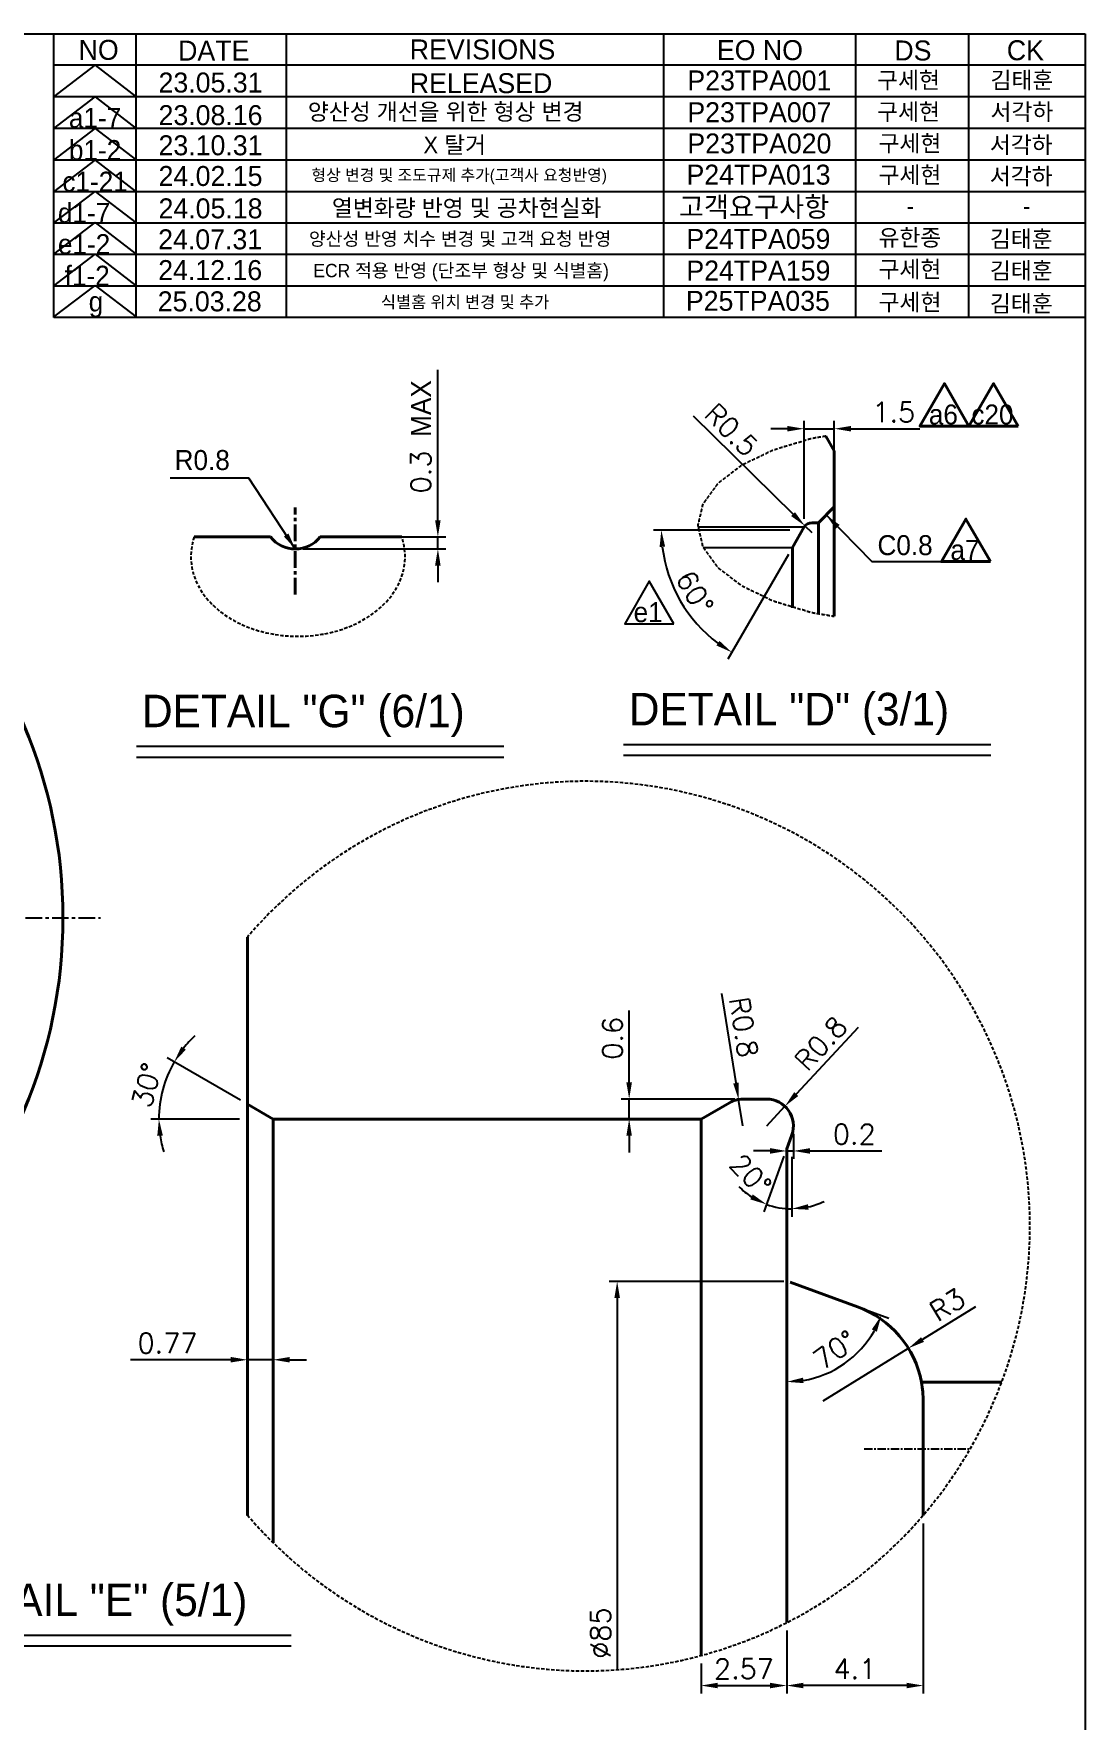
# Model space of a CAD drawing. Extents: x 3807 to 5911, y -3458 to 20.
# Drawn here: x 5470 to 5627.9, y -3309.4 to -3056.2 of the extents above; entities that cross this region are included whole.
import ezdxf

# ---------------------------------------------------------------- set-up
doc = ezdxf.new("R2010")
doc.units = 0
doc.header["$MEASUREMENT"] = 0
doc.header["$PDSIZE"] = 0.01
for name, pattern in [('CENTER', [2, 1.25, -0.25, 0.25, -0.25]), ('CENTERX2', [4, 2.5, -0.5, 0.5, -0.5]), ('HIDDENX2', [0.75, 0.5, -0.25])]:
    doc.linetypes.add(name, pattern=pattern)
doc.layers.get('0').update_dxf_attribs({"linetype": 'CONTINUOUS'})
doc.layers.get('DEFPOINTS').update_dxf_attribs({"linetype": 'CONTINUOUS'})
for name, color, linetype in [('06_AXES', 7, 'CONTINUOUS'), ('5', 5, 'CONTINUOUS'), ('DT', 7, 'CONTINUOUS'), ('치수', 4, 'CONTINUOUS')]:
    doc.layers.add(name, color=color, linetype=linetype)
doc.layers.add('외형선', color=3, linetype='CONTINUOUS', lineweight=40)
doc.styles.get("Standard").update_dxf_attribs({"font": 'Dotum.ttf', "height": 5})
doc.styles.add('글씨', font='Dotum.ttf', dxfattribs={"height": 3})
doc.styles.add('치수', font='romans.shx', dxfattribs={"height": 3})
doc.dimstyles.get("Standard").update_dxf_attribs({"dimtxt": 0.18, "dimasz": 0.18, "dimexe": 0.18, "dimexo": 0.0625, "dimgap": 0.09, "dimtad": 0, "dimtih": 1, "dimtoh": 1, "dimdec": 4, "dimzin": 0, "dimdsep": 46, "dimtxsty": 'STANDARD', "dimcen": 0.09, "dimadec": 0, "dimazin": 0, "dimtfac": 1, "dimtdec": 4, "dimtofl": 0, "dimtmove": 0, "dimatfit": 3, "dimfxl": 1, "dimtolj": 1, "dimtzin": 0, "dimarcsym": 0})

# ---------------------------------------------------------------- blocks, each defined once
blk = doc.blocks.new('*D436')
at = {"layer": 'DEFPOINTS', "color": 0, "transparency": 16777216}
for p in [(5590.25, -3115.53), (5590.25, -3127.25), (5585.7, -3130.25)]:
    blk.add_point(p, dxfattribs=at)
at = {"layer": '치수', "color": 4, "lineweight": -2, "transparency": 16777216}
for p, q in [((5583.2, -3115.53), (5580.7, -3115.53)), ((5585.7, -3129.05), (5585.7, -3114.33)), ((5585.7, -3115.53), (5590.25, -3115.53)), ((5590.25, -3126.05), (5590.25, -3114.33)), ((5592.75, -3115.53), (5603.11, -3115.53))]:
    blk.add_line(p, q, dxfattribs=at)
at = {"layer": '치수', "color": 4, "transparency": 16777216}
for points in [[(5583.2, -3115.11), (5583.2, -3115.94), (5585.7, -3115.53)], [(5592.75, -3115.11), (5592.75, -3115.94), (5590.25, -3115.53)]]:
    blk.add_solid(points, dxfattribs=at)
at = {"layer": '치수', "color": 4, "transparency": 16777216, "insert": (5599.18, -3113.03), "char_height": 3, "attachment_point": 5, "style": '치수'}
blk.add_mtext('\\A1;1.5', dxfattribs=at)
blk = doc.blocks.new('*D437')
at = {"layer": 'DEFPOINTS', "color": 0, "transparency": 16777216}
for p in [(5584.75, -3130.76), (5585.45, -3130.76), (5583.95, -3133.37), (5565.55, -3138)]:
    blk.add_point(p, dxfattribs=at)
at = {"layer": '치수', "color": 4, "lineweight": -2, "transparency": 16777216}
for p, q in [((5583.55, -3130.76), (5563.07, -3130.76)), ((5583.35, -3134.41), (5574.26, -3150.14))]:
    blk.add_line(p, q, dxfattribs=at)
blk.add_arc((5585.45, -3130.76), 21.18, 186.7673, 233.2327, dxfattribs=at)
at = {"layer": '치수', "color": 4, "transparency": 16777216}
for points in [[(5564.01, -3133.28), (5564.84, -3133.23), (5564.27, -3130.76)], [(5573, -3147.38), (5572.55, -3148.07), (5574.86, -3149.1)]]:
    blk.add_solid(points, dxfattribs=at)
at = {"layer": '치수', "color": 4, "transparency": 16777216, "insert": (5569.28, -3140.1), "char_height": 3, "attachment_point": 5, "rotation": 300, "style": '치수'}
blk.add_mtext('\\A1;60°', dxfattribs=at)
blk = doc.blocks.new('*D438')
at = {"layer": 'DEFPOINTS', "color": 0, "transparency": 16777216}
for p in [(5505.97, -3255.3), (5502.1, -3257.8), (5505.97, -3257.8)]:
    blk.add_point(p, dxfattribs=at)
at = {"layer": '치수', "color": 4, "lineweight": -2, "transparency": 16777216}
for p, q in [((5499.6, -3255.3), (5484.53, -3255.3)), ((5502.1, -3256.6), (5502.1, -3254.1)), ((5505.97, -3255.3), (5502.1, -3255.3)), ((5505.97, -3256.6), (5505.97, -3254.1)), ((5508.47, -3255.3), (5510.97, -3255.3))]:
    blk.add_line(p, q, dxfattribs=at)
at = {"layer": '치수', "color": 4, "transparency": 16777216}
for points in [[(5499.6, -3254.88), (5499.6, -3255.71), (5502.1, -3255.3)], [(5508.47, -3254.88), (5508.47, -3255.71), (5505.97, -3255.3)]]:
    blk.add_solid(points, dxfattribs=at)
at = {"layer": '치수', "color": 4, "transparency": 16777216, "insert": (5490.1, -3252.8), "char_height": 3, "attachment_point": 5, "style": '치수'}
blk.add_mtext('\\A1;0.77', dxfattribs=at)
blk = doc.blocks.new('*D439')
at = {"layer": 'DEFPOINTS', "color": 0, "transparency": 16777216}
for p in [(5489.84, -3213.3), (5502.1, -3216.94), (5502.1, -3219.17), (5505.97, -3219.17)]:
    blk.add_point(p, dxfattribs=at)
at = {"layer": '치수', "color": 4, "lineweight": -2, "transparency": 16777216}
for p, q in [((5501.06, -3216.34), (5490.07, -3209.99)), ((5500.9, -3219.17), (5487.61, -3219.17))]:
    blk.add_line(p, q, dxfattribs=at)
for start, end in [(133.2946, 141.6473), (150, 180), (188.3527, 196.7054)]:
    blk.add_arc((5505.97, -3219.17), 17.16, start, end, dxfattribs=at)
at = {"layer": '치수', "color": 4, "transparency": 16777216}
for points in [[(5492.85, -3208.75), (5492.17, -3208.29), (5491.11, -3210.59)], [(5488.57, -3221.69), (5489.4, -3221.63), (5488.81, -3219.17)]]:
    blk.add_solid(points, dxfattribs=at)
at = {"layer": '치수', "color": 4, "transparency": 16777216, "insert": (5486.98, -3214.08), "char_height": 3, "attachment_point": 5, "rotation": 75, "style": '치수'}
blk.add_mtext('\\A1;30°', dxfattribs=at)
blk = doc.blocks.new('*D440')
at = {"layer": 'DEFPOINTS', "color": 0, "transparency": 16777216}
for p in [(5576.51, -3216.17), (5559.44, -3219.17), (5570.24, -3219.17)]:
    blk.add_point(p, dxfattribs=at)
at = {"layer": '치수', "color": 4, "lineweight": -2, "transparency": 16777216}
for p, q in [((5559.44, -3213.67), (5559.44, -3202.88)), ((5575.31, -3216.17), (5558.24, -3216.17)), ((5559.44, -3219.17), (5559.44, -3216.17)), ((5569.04, -3219.17), (5558.24, -3219.17)), ((5559.44, -3221.67), (5559.44, -3224.17))]:
    blk.add_line(p, q, dxfattribs=at)
at = {"layer": '치수', "color": 4, "transparency": 16777216}
for points in [[(5559.02, -3213.67), (5559.85, -3213.67), (5559.44, -3216.17)], [(5559.02, -3221.67), (5559.85, -3221.67), (5559.44, -3219.17)]]:
    blk.add_solid(points, dxfattribs=at)
at = {"layer": '치수', "color": 4, "transparency": 16777216, "insert": (5556.94, -3207.03), "char_height": 3, "attachment_point": 5, "rotation": 90, "style": '치수'}
blk.add_mtext('\\A1;0.6', dxfattribs=at)
blk = doc.blocks.new('*D441')
at = {"layer": 'DEFPOINTS', "color": 0, "transparency": 16777216}
for p in [(5575.87, -3216.22), (5576.51, -3220.17)]:
    blk.add_point(p, dxfattribs=at)
at = {"layer": '치수', "color": 4, "lineweight": -2, "transparency": 16777216}
for p, q in [((5573.29, -3200.29), (5575.47, -3213.75)), ((5576.51, -3220.17), (5575.87, -3216.22))]:
    blk.add_line(p, q, dxfattribs=at)
at = {"layer": '치수', "color": 4, "transparency": 16777216}
blk.add_solid([(5575.88, -3213.69), (5575.06, -3213.82), (5575.87, -3216.22)], dxfattribs=at)
at = {"layer": '치수', "color": 4, "transparency": 16777216, "insert": (5576.65, -3205.39), "char_height": 3, "attachment_point": 5, "rotation": 279.1903, "style": '치수'}
blk.add_mtext('\\A1;R0.8', dxfattribs=at)
blk = doc.blocks.new('*D442')
at = {"layer": 'DEFPOINTS', "color": 0, "transparency": 16777216}
for p in [(5583.1, -3294.76), (5570.24, -3299.7), (5583.1, -3304.21)]:
    blk.add_point(p, dxfattribs=at)
at = {"layer": '치수', "color": 4, "lineweight": -2, "transparency": 16777216}
for p, q in [((5583.1, -3295.96), (5583.1, -3305.41)), ((5570.24, -3300.9), (5570.24, -3305.41)), ((5572.74, -3304.21), (5580.6, -3304.21))]:
    blk.add_line(p, q, dxfattribs=at)
at = {"layer": '치수', "color": 4, "transparency": 16777216}
for points in [[(5572.74, -3303.79), (5572.74, -3304.62), (5570.24, -3304.21)], [(5580.6, -3303.79), (5580.6, -3304.62), (5583.1, -3304.21)]]:
    blk.add_solid(points, dxfattribs=at)
at = {"layer": '치수', "color": 4, "transparency": 16777216, "insert": (5576.67, -3301.71), "char_height": 3, "attachment_point": 5, "style": '치수'}
blk.add_mtext('\\A1;2.57', dxfattribs=at)
blk = doc.blocks.new('*D443')
at = {"layer": 'DEFPOINTS', "color": 0, "transparency": 16777216}
for p in [(5603.6, -3278.67), (5583.1, -3294.76), (5583.1, -3304.21)]:
    blk.add_point(p, dxfattribs=at)
at = {"layer": '치수', "color": 4, "lineweight": -2, "transparency": 16777216}
for p, q in [((5603.6, -3279.87), (5603.6, -3305.41)), ((5583.1, -3295.96), (5583.1, -3305.41)), ((5601.1, -3304.21), (5585.6, -3304.21))]:
    blk.add_line(p, q, dxfattribs=at)
at = {"layer": '치수', "color": 4, "transparency": 16777216}
for points in [[(5585.6, -3303.79), (5585.6, -3304.62), (5583.1, -3304.21)], [(5601.1, -3303.79), (5601.1, -3304.62), (5603.6, -3304.21)]]:
    blk.add_solid(points, dxfattribs=at)
at = {"layer": '치수', "color": 4, "transparency": 16777216, "insert": (5593.35, -3301.71), "char_height": 3, "attachment_point": 5, "style": '치수'}
blk.add_mtext('\\A1;4.1', dxfattribs=at)
blk = doc.blocks.new('*D444')
at = {"layer": 'DEFPOINTS', "color": 0, "transparency": 16777216}
for p in [(5601.37, -3253.58), (5588.6, -3261.45)]:
    blk.add_point(p, dxfattribs=at)
at = {"layer": '치수', "color": 4, "lineweight": -2, "transparency": 16777216}
for p, q in [((5611.46, -3247.36), (5603.5, -3252.27)), ((5588.6, -3261.45), (5601.37, -3253.58))]:
    blk.add_line(p, q, dxfattribs=at)
at = {"layer": '치수', "color": 4, "transparency": 16777216}
blk.add_solid([(5603.28, -3251.91), (5603.72, -3252.62), (5601.37, -3253.58)], dxfattribs=at)
at = {"layer": '치수', "color": 4, "transparency": 16777216, "insert": (5607.23, -3247.03), "char_height": 3, "attachment_point": 5, "rotation": 31.66, "style": '치수'}
blk.add_mtext('\\A1;R3', dxfattribs=at)
blk = doc.blocks.new('*D445')
at = {"layer": 'DEFPOINTS', "color": 0, "transparency": 16777216}
for p in [(5583.1, -3223.62), (5583.6, -3243.67), (5593.73, -3247.36), (5589.09, -3257.37), (5583.1, -3294.76)]:
    blk.add_point(p, dxfattribs=at)
at = {"layer": '치수', "color": 4, "lineweight": -2, "transparency": 16777216}
blk.add_line((5594.86, -3247.77), (5598.44, -3249.07), dxfattribs=at)
blk.add_arc((5583.1, -3243.49), 15.12, 279.4864, 330.5136, dxfattribs=at)
at = {"layer": '치수', "color": 4, "transparency": 16777216}
for points in [[(5595.88, -3250.75), (5596.64, -3251.1), (5597.31, -3248.66)], [(5585.63, -3258.81), (5585.56, -3257.98), (5583.1, -3258.61)]]:
    blk.add_solid(points, dxfattribs=at)
at = {"layer": '치수', "color": 4, "transparency": 16777216, "insert": (5590.34, -3253.82), "char_height": 3, "attachment_point": 5, "rotation": 35, "style": '치수'}
blk.add_mtext('\\A1;70°', dxfattribs=at)
blk = doc.blocks.new('*D446')
at = {"layer": 'DEFPOINTS', "color": 0, "transparency": 16777216}
for p in [(5583.86, -3221.54), (5583.1, -3223.62), (5583.86, -3223.62), (5582.57, -3232.56)]:
    blk.add_point(p, dxfattribs=at)
at = {"layer": '치수', "color": 4, "lineweight": -2, "transparency": 16777216}
for p, q in [((5582.69, -3224.75), (5579.66, -3233.09)), ((5583.86, -3224.82), (5583.86, -3233.84))]:
    blk.add_line(p, q, dxfattribs=at)
for start, end in [(224.1304, 237.0652), (250, 270), (282.9348, 295.8696)]:
    blk.add_arc((5583.86, -3221.54), 11.1, start, end, dxfattribs=at)
at = {"layer": '치수', "color": 4, "transparency": 16777216}
for points in [[(5578.01, -3230.48), (5577.64, -3231.23), (5580.07, -3231.97)], [(5586.39, -3232.77), (5586.3, -3231.94), (5583.86, -3232.64)]]:
    blk.add_solid(points, dxfattribs=at)
at = {"layer": '치수', "color": 4, "transparency": 16777216, "insert": (5577.67, -3227.51), "char_height": 3, "attachment_point": 5, "rotation": 313.9618, "style": '치수'}
blk.add_mtext('\\A1;20°', dxfattribs=at)
blk = doc.blocks.new('*D447')
at = {"layer": 'DEFPOINTS', "color": 0, "transparency": 16777216}
for p in [(5584.1, -3220.17), (5583.1, -3223.62), (5583.1, -3223.95)]:
    blk.add_point(p, dxfattribs=at)
at = {"layer": '치수', "color": 4, "lineweight": -2, "transparency": 16777216}
for p, q in [((5584.1, -3221.37), (5584.1, -3225.15)), ((5580.6, -3223.95), (5578.1, -3223.95)), ((5583.1, -3223.95), (5584.1, -3223.95)), ((5583.1, -3224.82), (5583.1, -3225.15)), ((5586.6, -3223.95), (5597.39, -3223.95))]:
    blk.add_line(p, q, dxfattribs=at)
at = {"layer": '치수', "color": 4, "transparency": 16777216}
for points in [[(5580.6, -3223.53), (5580.6, -3224.37), (5583.1, -3223.95)], [(5586.6, -3223.53), (5586.6, -3224.37), (5584.1, -3223.95)]]:
    blk.add_solid(points, dxfattribs=at)
at = {"layer": '치수', "color": 4, "transparency": 16777216, "insert": (5593.25, -3221.45), "char_height": 3, "attachment_point": 5, "style": '치수'}
blk.add_mtext('\\A1;0.2', dxfattribs=at)
blk = doc.blocks.new('*D448')
at = {"layer": 'DEFPOINTS', "color": 0, "transparency": 16777216}
for p in [(5582.83, -3217.24), (5580.1, -3220.17)]:
    blk.add_point(p, dxfattribs=at)
at = {"layer": '치수', "color": 4, "lineweight": -2, "transparency": 16777216}
for p, q in [((5593.84, -3205.43), (5584.54, -3215.42)), ((5580.1, -3220.17), (5582.83, -3217.24))]:
    blk.add_line(p, q, dxfattribs=at)
at = {"layer": '치수', "color": 4, "transparency": 16777216}
blk.add_solid([(5584.23, -3215.13), (5584.84, -3215.7), (5582.83, -3217.24)], dxfattribs=at)
at = {"layer": '치수', "color": 4, "transparency": 16777216, "insert": (5588.21, -3207.81), "char_height": 3, "attachment_point": 5, "rotation": 47.0218, "style": '치수'}
blk.add_mtext('\\A1;R0.8', dxfattribs=at)
blk = doc.blocks.new('*D449')
at = {"layer": 'DEFPOINTS', "color": 0, "transparency": 16777216}
for p in [(5585.83, -3130.1), (5586.9, -3131.15)]:
    blk.add_point(p, dxfattribs=at)
at = {"layer": '치수', "color": 4, "lineweight": -2, "transparency": 16777216}
for p, q in [((5569.07, -3113.59), (5584.05, -3128.34)), ((5586.9, -3131.15), (5585.83, -3130.1))]:
    blk.add_line(p, q, dxfattribs=at)
at = {"layer": '치수', "color": 4, "transparency": 16777216}
blk.add_solid([(5584.34, -3128.05), (5583.76, -3128.64), (5585.83, -3130.1)], dxfattribs=at)
at = {"layer": '치수', "color": 4, "transparency": 16777216, "insert": (5574.79, -3115.71), "char_height": 3, "attachment_point": 5, "rotation": 315.433, "style": '치수'}
blk.add_mtext('\\A1;R0.5', dxfattribs=at)
blk = doc.blocks.new('*D453')
at = {"layer": 'DEFPOINTS', "color": 0, "transparency": 16777216}
for p in [(5513.04, -3131.77), (5530.71, -3131.77), (5509.3, -3133.57)]:
    blk.add_point(p, dxfattribs=at)
at = {"layer": '치수', "color": 4, "lineweight": -2, "transparency": 16777216}
for p, q in [((5530.71, -3129.27), (5530.71, -3106.71)), ((5514.24, -3131.77), (5531.91, -3131.77)), ((5530.71, -3133.57), (5530.71, -3131.77)), ((5510.5, -3133.57), (5531.91, -3133.57)), ((5530.71, -3136.07), (5530.71, -3138.57))]:
    blk.add_line(p, q, dxfattribs=at)
at = {"layer": '치수', "color": 4, "transparency": 16777216}
for points in [[(5530.29, -3129.27), (5531.12, -3129.27), (5530.71, -3131.77)], [(5530.29, -3136.07), (5531.12, -3136.07), (5530.71, -3133.57)]]:
    blk.add_solid(points, dxfattribs=at)
at = {"layer": '치수', "color": 4, "transparency": 16777216, "insert": (5528.16, -3116.74), "char_height": 3, "attachment_point": 5, "rotation": 90, "style": '치수'}
blk.add_mtext('\\A1;0.3 {\\fGulim|b0|i0|c129|p50;MAX}', dxfattribs=at)

msp = doc.modelspace()

# ---------------------------------------------------------------- linework, layer by layer
at = {"color": 0}
for p, q in [((5060.2768, -3056.2294), (5627.9421, -3056.2294)), ((5627.9421, -3056.2294), (5627.9421, -3457.6498))]:
    msp.add_line(p, q, dxfattribs=at)
at = {"color": 4}
for p, q in [((5473.0386, -3098.8073), (5473.0386, -3056.2294)), ((5485.4117, -3098.8073), (5485.4117, -3056.2294)), ((5485.4117, -3070.4593), (5485.4117, -3056.2294)), ((5507.9988, -3098.8073), (5507.9988, -3056.2294)), ((5564.6585, -3098.8073), (5564.6585, -3056.2294)), ((5593.4955, -3098.8073), (5593.4955, -3056.2294)), ((5610.4358, -3098.8073), (5610.4358, -3056.2294)), ((5473.0386, -3065.716), (5479.2251, -3060.9727)), ((5627.9421, -3060.9727), (5473.0386, -3060.9727)), ((5473.0386, -3065.716), (5473.0386, -3060.9727)), ((5479.2251, -3060.9727), (5485.4117, -3065.716)), ((5507.9988, -3065.716), (5507.9988, -3060.9727)), ((5564.6585, -3065.716), (5564.6585, -3060.9727)), ((5593.4955, -3065.716), (5593.4955, -3060.9727)), ((5610.4358, -3065.716), (5610.4358, -3060.9727)), ((5627.9421, -3065.716), (5473.0386, -3065.716)), ((5473.0386, -3070.4593), (5479.2251, -3065.716)), ((5479.2251, -3065.716), (5485.4117, -3070.4593)), ((5473.0385, -3075.2023), (5479.2251, -3070.459)), ((5627.9421, -3070.4593), (5473.0386, -3070.4593)), ((5479.2251, -3070.459), (5485.4364, -3075.2212)), ((5473.0385, -3079.9453), (5479.2251, -3075.202)), ((5627.9421, -3075.2023), (5473.0386, -3075.2023)), ((5627.9421, -3075.2023), (5473.0386, -3075.2023)), ((5479.2251, -3075.202), (5485.4117, -3079.9453)), ((5473.0385, -3084.6337), (5479.2251, -3079.8905)), ((5627.9421, -3079.9453), (5473.0386, -3079.9453)), ((5479.2251, -3079.8905), (5485.4117, -3084.6337)), ((5473.0385, -3089.3217), (5479.2251, -3084.5785)), ((5627.9421, -3084.6883), (5473.0386, -3084.6883)), ((5479.2251, -3084.5785), (5485.4117, -3089.3217)), ((5473.0385, -3094.0647), (5479.2251, -3089.3215)), ((5627.9421, -3089.3763), (5473.0386, -3089.3763)), ((5479.2251, -3089.3215), (5485.4117, -3094.0647)), ((5473.0385, -3098.7527), (5479.2251, -3094.0095)), ((5627.9421, -3094.1193), (5473.0386, -3094.1193)), ((5479.2251, -3094.0095), (5485.4117, -3098.7527)), ((5627.9421, -3098.8073), (5473.0386, -3098.8073))]:
    msp.add_line(p, q, dxfattribs=at)
at = {"color": 3, "linetype": 'Continuous'}
for p, q in [((5569.774, -3130.2493), (5585.7014, -3130.2493)), ((5570.568, -3133.3693), (5583.9467, -3133.3693))]:
    msp.add_line(p, q, dxfattribs=at)
at = {"color": 1, "linetype": 'Continuous'}
msp.add_line((5585.8181, -3130.2493), (5585.8184, -3130.2493), dxfattribs=at)
at = {"color": 131}
for p, q in [((5485.4519, -3163.2071), (5540.6212, -3163.2071)), ((5485.4519, -3164.8103), (5540.6212, -3164.8103)), ((5558.5656, -3162.9271), (5613.7349, -3162.9271)), ((5558.5656, -3164.5303), (5613.7349, -3164.5303)), ((5453.5158, -3296.6454), (5508.6851, -3296.6454)), ((5453.5158, -3298.2485), (5508.6851, -3298.2485))]:
    msp.add_line(p, q, dxfattribs=at)
at = {"layer": '06_AXES', "color": 1, "linetype": 'CENTER'}
msp.add_line((5594.7288, -3268.6706), (5610.6569, -3268.6706), dxfattribs=at)
at = {"layer": '5', "color": 1}
msp.add_lwpolyline([(5566.1335, -3144.8098), (5562.4494, -3138.4287), (5558.7654, -3144.8098)], close=True, dxfattribs=at)
at = {"layer": 'DT'}
msp.add_line((5627.9421, -3303.0667), (5627.9421, -3457.6498), dxfattribs=at)
at = {"layer": '외형선'}
for p, q in [((5590.2504, -3118.8493), (5588.9802, -3116.6492)), ((5590.2504, -3143.6823), (5590.2504, -3118.8493)), ((5590.2504, -3127.2493), (5587.8504, -3129.6493)), ((5494.1254, -3131.7726), (5505.5485, -3131.7726)), ((5513.0425, -3131.7726), (5525.2769, -3131.7726)), ((5583.9467, -3133.3693), (5585.7014, -3130.2493)), ((5587.8504, -3129.6493), (5586.9014, -3129.6493)), ((5587.8504, -3143.2775), (5587.8504, -3129.6493)), ((5583.9467, -3133.3693), (5583.9467, -3142.4269)), ((5502.1039, -3278.6706), (5502.1039, -3191.8453)), ((5502.1039, -3216.9386), (5505.9699, -3219.1706)), ((5574.5058, -3216.7065), (5570.2379, -3219.1706)), ((5580.1039, -3216.1706), (5576.5058, -3216.1706)), ((5570.2379, -3219.1706), (5505.9699, -3219.1706)), ((5505.9699, -3219.1706), (5505.9699, -3282.7648)), ((5570.2379, -3219.1706), (5570.2379, -3299.701)), ((5583.8627, -3221.5387), (5583.1039, -3223.6234)), ((5583.1039, -3294.7605), (5583.1039, -3223.6234)), ((5593.7342, -3247.3577), (5583.6039, -3243.6706)), ((5603.3436, -3258.6706), (5615.3847, -3258.6706)), ((5603.6039, -3261.5809), (5603.6039, -3268.6706)), ((5603.6039, -3278.6706), (5603.6039, -3268.6706))]:
    msp.add_line(p, q, dxfattribs=at)
at = {"layer": '외형선', "color": 1, "linetype": 'CENTERX2'}
msp.add_line((5509.2955, -3140.4158), (5509.2955, -3127.3632), dxfattribs=at)
at = {"layer": '외형선', "color": 1}
for points in [[(5610.4757, -3115.1367), (5606.7916, -3108.7557), (5603.1076, -3115.1367)], [(5617.8439, -3115.1367), (5614.1598, -3108.7557), (5610.4757, -3115.1367)], [(5613.7059, -3135.4641), (5610.0218, -3129.083), (5606.3377, -3135.4641)]]:
    msp.add_lwpolyline(points, close=True, dxfattribs=at)
at = {"layer": '외형선'}
for centre, radius, start, end in [((5400.4027, -3188.9533), 74, 270, 90), ((5509.2955, -3128.7726), 4.8, 218.682187, 321.317813), ((5586.9014, -3131.1493), 1.5, 90, 143.130102), ((5576.5058, -3220.1706), 4, 90, 120), ((5580.1039, -3220.1706), 4, 339.998452, 90), ((5588.6039, -3261.4531), 15, 10.690354, 70), ((5587.0306, -3261.5967), 16.5733, 0.054594, 10.16902)]:
    msp.add_arc(centre, radius, start, end, dxfattribs=at)
at = {"layer": '치수'}
for p, q in [((5502.324, -3122.9343), (5490.5223, -3122.9343)), ((5595.8771, -3135.4641), (5606.3377, -3135.4641)), ((5582.6927, -3243.541), (5556.4315, -3243.541)), ((5557.6368, -3246.022), (5557.6368, -3301.8304))]:
    msp.add_line(p, q, dxfattribs=at)
at = {"layer": '치수', "color": 1, "linetype": 'CENTERX2'}
msp.add_line((5320.7576, -3188.9533), (5480.0478, -3188.9533), dxfattribs=at)
at = {"layer": '치수', "color": 131, "linetype": 'HIDDENX2'}
msp.add_arc((5552.8624, -3235.2289), 66.7725, 220.520769, 139.479231, dxfattribs=at)
msp.add_ellipse((5509.7011, -3134.7584), major_axis=(16.0873, 0), ratio=0.7418532, start_param=2.88872571, end_param=6.53605225, dxfattribs=at)
msp.add_open_spline([(5588.9802, -3116.6492), (5588.7975, -3116.6802), (5588.3802, -3116.7513), (5587.7301, -3116.8636), (5586.7669, -3117.0035), (5585.3563, -3117.4714), (5583.6841, -3117.9571), (5582.0232, -3118.4529), (5580.8037, -3118.8435), (5579.7907, -3119.3824), (5578.7176, -3119.88), (5577.6784, -3120.3944), (5576.1918, -3121.0459), (5575.2433, -3121.8697), (5574.1831, -3122.658), (5573.4227, -3123.2596), (5572.7198, -3123.7411), (5572.4293, -3124.2034), (5572.0911, -3124.6523), (5571.6857, -3125.218), (5571.1877, -3125.8946), (5570.7882, -3126.4599), (5570.4371, -3126.9099), (5570.3882, -3127.38), (5570.2225, -3127.9608), (5570.0721, -3128.6607), (5569.9246, -3129.2433), (5569.8357, -3129.7095), (5569.695, -3130.0591), (5569.8357, -3130.4088), (5569.9246, -3130.875), (5570.0721, -3131.4575), (5570.2225, -3132.1574), (5570.3882, -3132.7382), (5570.4371, -3133.2084), (5570.7882, -3133.6584), (5571.1877, -3134.2236), (5571.6857, -3134.9002), (5572.0911, -3135.466), (5572.4293, -3135.9148), (5572.7198, -3136.3771), (5573.4227, -3136.8587), (5574.1831, -3137.4603), (5575.2433, -3138.2486), (5576.1918, -3139.0726), (5577.6784, -3139.724), (5578.7176, -3140.2383), (5579.7907, -3140.7359), (5580.8037, -3141.2747), (5582.0232, -3141.6654), (5583.6841, -3142.1612), (5585.3563, -3142.647), (5586.7669, -3143.115), (5587.7301, -3143.2549), (5588.8014, -3143.4398), (5589.6433, -3143.5813), (5590.2504, -3143.6823)], degree=3, knots=[0.309462172, 0.309462172, 0.309462172, 0.309462172, 0.3125, 0.31640625, 0.3203125, 0.328125, 0.34375, 0.3515625, 0.359375, 0.3671875, 0.375, 0.3828125, 0.390625, 0.40625, 0.4140625, 0.421875, 0.4296875, 0.43359375, 0.4375, 0.4453125, 0.453125, 0.4609375, 0.46484375, 0.46875, 0.4765625, 0.484375, 0.4921875, 0.49609375, 0.5, 0.50390625, 0.5078125, 0.515625, 0.5234375, 0.53125, 0.53515625, 0.5390625, 0.546875, 0.5546875, 0.5625, 0.56640625, 0.5703125, 0.578125, 0.5859375, 0.59375, 0.609375, 0.6171875, 0.625, 0.6328125, 0.640625, 0.6484375, 0.65625, 0.671875, 0.6796875, 0.68359375, 0.6875, 0.69756603, 0.69756603, 0.69756603, 0.69756603], dxfattribs=at)
at = {"layer": '치수'}
msp.add_solid([(5557.2202, -3246.022), (5558.0535, -3246.022), (5557.6368, -3243.522)], dxfattribs=at)

# ---------------------------------------------------------------- texts
at = {"color": 4, "style": '글씨'}
for s, height, p in [('구세현', 2.508, (5596.6713, -3064.4477)), ('김태훈', 2.508, (5613.7074, -3064.4477)), ('양산성 개선을 위한 형상 변경', 2.508, (5511.1747, -3069.191)), ('구세현', 2.508, (5596.6713, -3069.191)), ('서각하', 2.508, (5613.7074, -3069.191)), ('구세현', 2.508, (5596.8779, -3073.937)), ('X 탈거', 2.508, (5528.5482, -3074.169)), ('서각하', 2.508, (5613.6041, -3074.1434)), ('구세현', 2.508, (5596.8779, -3078.68)), ('서각하', 2.508, (5613.6041, -3078.8864)), ('형상 변경 및 조도규제 추가(고객사 요청반영)', 1.7556, (5511.7211, -3078.324)), ('열변화량 반영 및 공차현실화', 2.508, (5514.784, -3083.6384)), ('-', 2.508, (5601.1087, -3083.3685)), ('-', 2.508, (5618.5728, -3083.3685)), ('양산성 반영 치수 변경 및 고객 요청 반영', 2.0064, (5511.3458, -3088.0251)), ('유한종', 2.508, (5596.8779, -3088.0868)), ('김태훈', 2.508, (5613.6041, -3088.2932)), ('ECR 적용 반영 (단조부 형상 및 식별홈)', 2.0064, (5512.0014, -3092.7828)), ('구세현', 2.508, (5596.8779, -3092.8445)), ('김태훈', 2.508, (5613.6041, -3093.0509)), ('식별홈 위치 변경 및 추가', 1.80576, (5522.1495, -3097.4076)), ('구세현', 2.508, (5596.8877, -3097.7847)), ('김태훈', 2.508, (5613.6139, -3097.9911))]:
    msp.add_text(s, height=height, dxfattribs=at).set_placement(p)
at = {"color": 131, "style": '글씨'}
for s, p in [('DETAIL "G" (6/1)', (5486.2699, -3160.3371)), ('DETAIL "D" (3/1)', (5559.3836, -3160.0571)), ('DETAIL "E" (5/1)', (5454.3338, -3293.7754))]:
    msp.add_text(s, height=4.875, dxfattribs=at).set_placement(p)
at = {"color": 5, "lineweight": 211, "char_height": 3, "attachment_point": 1, "style": '글씨'}
for s, width, insert in [('{\\fNew Gulim|b0|i0|c129|p18;\\C4;NO}', 12.372762, (5476.7525, -3057.1492)), ('{\\fNew Gulim|b0|i0|c129|p18;\\C4;DATE}', 12.372762, (5491.6995, -3057.2625)), ('{\\fNew Gulim|b0|i0|c129|p18;\\C4;REVISIONS}', 12.372762, (5526.4932, -3057.0919)), ('{\\fNew Gulim|b0|i0|c129|p18;\\C4;EO NO}', 18.339043, (5572.6126, -3057.1932)), ('{\\fNew Gulim|b0|i0|c129|p18;\\C4;DS}', 12.372762, (5599.2683, -3057.2448)), ('{\\fNew Gulim|b0|i0|c129|p18;\\C4;CK}', 12.372762, (5616.159, -3057.2088)), ('{\\fNew Gulim|b0|i0|c129|p18;\\C4;23.05.31}', 12.372762, (5488.7565, -3062.0553)), ('{\\fNew Gulim|b0|i0|c129|p18;\\C4;RELEASED}', 12.372762, (5526.4913, -3062.1521)), ('{\\fNew Gulim|b0|i0|c129|p18;\\C4;P23TPA001}', 18.339043, (5568.1788, -3061.7466)), ('{\\fNew Gulim|b0|i0|c129|p18;\\C4;23.08.16}', 12.372762, (5488.7565, -3066.9515)), ('{\\fNew Gulim|b0|i0|c129|p18;\\C4;P23TPA007}', 18.339043, (5568.1788, -3066.5127)), ('{\\fNew Gulim|b0|i0|c129|p18;\\C4;P23TPA020}', 18.339043, (5568.1788, -3071.2037)), ('{\\fNew Gulim|b0|i0|c129|p18;\\C4;23.10.31}', 12.372762, (5488.7565, -3071.4768)), ('{\\fNew Gulim|b0|i0|c129|p18;\\C4;24.02.15}', 12.372762, (5488.7565, -3076.0856)), ('{\\fNew Gulim|b0|i0|c129|p18;\\C4;P24TPA013}', 18.339043, (5568.05, -3075.8816)), ('{\\fNew Gulim|b0|i0|c129|p18;\\C4;24.05.18}', 12.372762, (5488.7565, -3080.9448)), ('\\pxt5;{\\fNew Gulim|b0|i0|c129|p18;\\C4;고객요구사항}', 29.371446, (5566.9044, -3080.7053)), ('{\\fNew Gulim|b0|i0|c129|p18;\\C4;24.07.31}', 12.372762, (5488.6994, -3085.5951)), ('{\\fNew Gulim|b0|i0|c129|p18;\\C4;P24TPA059}', 18.339043, (5568.0298, -3085.5369)), ('{\\fNew Gulim|b0|i0|c129|p18;\\C4;24.12.16}', 12.372762, (5488.7084, -3090.2128)), ('{\\fNew Gulim|b0|i0|c129|p18;\\C4;P24TPA159}', 18.339043, (5568.0298, -3090.2842)), ('{\\fNew Gulim|b0|i0|c129|p18;\\C4;25.03.28}', 12.372762, (5488.635, -3094.9037)), ('{\\fNew Gulim|b0|i0|c129|p18;\\C4;P25TPA035}', 18.339043, (5567.9552, -3094.827))]:
    msp.add_mtext_dynamic_manual_height_columns(s, width=width, gutter_width=15, heights=[0], dxfattribs=dict(at, insert=insert))
at = {"layer": '5', "color": 1, "insert": (5557.7321, -3141.565), "char_height": 3, "attachment_point": 1, "style": '글씨'}
msp.add_mtext_dynamic_manual_height_columns('\\pxqc;e1', width=9.116457, gutter_width=15, heights=[0], dxfattribs=at)
at = {"layer": '외형선', "color": 4, "char_height": 3, "attachment_point": 1, "style": '글씨'}
for s, insert in [('\\pxqc;a1-7', (5473.0386, -3067.3561)), ('\\pxqc;b1-2', (5473.0386, -3072.1957)), ('\\pxqc;c1-21', (5473.0386, -3076.9387)), ('d1-7', (5473.6469, -3081.6272)), ('e1-2', (5473.6469, -3086.3152)), ('f1-2', (5474.6617, -3091.0582)), ('g', (5478.2663, -3094.9322))]:
    msp.add_mtext_dynamic_manual_height_columns(s, width=12.373143, gutter_width=15, heights=[0], dxfattribs=dict(at, insert=insert))
at = {"layer": '외형선', "color": 1, "char_height": 3, "attachment_point": 1, "style": '글씨'}
for s, insert in [('\\pxqc;a6', (5602.0743, -3111.892)), ('\\pxqc;c20', (5609.4425, -3111.892)), ('\\pxqc;a7', (5605.3045, -3132.2194))]:
    msp.add_mtext_dynamic_manual_height_columns(s, width=9.116457, gutter_width=15, heights=[0], dxfattribs=dict(at, insert=insert))
at = {"layer": '치수', "char_height": 3, "attachment_point": 1, "style": '글씨'}
for s, insert in [('R0.8', (5491.1688, -3118.7267)), ('C0.8', (5596.7319, -3131.5069))]:
    msp.add_mtext_dynamic_manual_height_columns(s, width=17.888635, gutter_width=15, heights=[0], dxfattribs=dict(at, insert=insert))
at = {"layer": '치수', "insert": (5555.1315, -3296.3284), "char_height": 3, "attachment_point": 5, "rotation": 90, "style": '치수'}
msp.add_mtext('\\A1;%%C85', dxfattribs=at)

# ---------------------------------------------------------------- dimensions: what is measured, and where the dimension line sits
at = {"layer": '치수'}
dim = msp.add_linear_dim(base=(5530.7051, -3131.7726), p1=(5509.2955, -3133.5726), p2=(5513.0425, -3131.7726), angle=90, text='0.3 {\\fGulim|b0|i0|c129|p50;MAX}', dimstyle='Standard', override={"dimtxt": 3, "dimasz": 2.5, "dimexe": 1.2, "dimexo": 1.2, "dimgap": 1, "dimtad": 1, "dimtih": 0, "dimtoh": 0, "dimdec": 3, "dimzin": 8, "dimtxsty": '치수', "dimcen": 0.12, "dimclrd": 4, "dimclre": 4, "dimclrt": 4, "dimazin": 2, "dimtdec": 3, "dimtofl": 1}, dxfattribs=at)
dim.commit()
dim.dimension.update_dxf_attribs({"geometry": '*D453', "text_midpoint": (5530.7051, -3116.739), "dimtype": 160})
at = {"layer": '치수', "color": 131}
dim = msp.add_radius_dim(center=(5586.9014, -3131.1493), mpoint=(5585.8328, -3130.0967), text='R0.5', dimstyle='Standard', override={"dimtxt": 3, "dimasz": 2.5, "dimexe": 1.2, "dimexo": 1.2, "dimgap": 1, "dimtad": 1, "dimtih": 0, "dimtoh": 0, "dimdec": 3, "dimzin": 8, "dimtxsty": '치수', "dimcen": 0.12, "dimclrd": 4, "dimclre": 4, "dimclrt": 4, "dimazin": 2, "dimtdec": 3, "dimtofl": 1}, dxfattribs=at)
dim.commit()
dim.dimension.update_dxf_attribs({"geometry": '*D449', "text_midpoint": (5573.0397, -3117.4955), "dimtype": 164})
for base, p1, p2, text, picture, middle in [((5590.2504, -3115.525), (5585.7014, -3130.2493), (5590.2504, -3127.2493), '1.5', '*D436', (5599.179, -3113.025)), ((5583.1039, -3304.206), (5603.6039, -3278.6706), (5583.1039, -3294.7605), '4.1', '*D443', (5593.3539, -3301.706)), ((5583.1039, -3304.206), (5570.2379, -3299.701), (5583.1039, -3294.7605), '2.57', '*D442', (5576.6709, -3301.706))]:
    dim = msp.add_linear_dim(base=base, p1=p1, p2=p2, text=text, dimstyle='Standard', override={"dimtxt": 3, "dimasz": 2.5, "dimexe": 1.2, "dimexo": 1.2, "dimgap": 1, "dimtad": 1, "dimtih": 0, "dimtoh": 0, "dimdec": 3, "dimzin": 8, "dimtxsty": '치수', "dimcen": 0.12, "dimclrd": 4, "dimclre": 4, "dimclrt": 4, "dimazin": 2, "dimtdec": 3, "dimtofl": 1}, dxfattribs=at)
    dim.commit()
    dim.dimension.update_dxf_attribs({"geometry": picture, "text_midpoint": middle})
for base, center, p1, p2, picture, middle in [((5565.551, -3138.0046), (5585.4525, -3130.7611), (5583.9467, -3133.3693), (5584.7536, -3130.7611), '*D437', (5569.2763, -3140.1004)), ((5489.841, -3213.3001), (5505.9699, -3219.1706), (5502.1039, -3216.9386), (5502.1039, -3219.1706), '*D439', (5486.9759, -3214.0812))]:
    dim = msp.add_angular_dim_3p(base=base, center=center, p1=p1, p2=p2, dimstyle='Standard', override={"dimtxt": 3, "dimasz": 2.5, "dimexe": 1.2, "dimexo": 1.2, "dimgap": 1, "dimtad": 1, "dimtih": 0, "dimtoh": 0, "dimdec": 3, "dimzin": 8, "dimtxsty": '치수', "dimcen": 0.12, "dimclrd": 4, "dimclre": 4, "dimclrt": 4, "dimazin": 2, "dimtdec": 3, "dimtofl": 1}, dxfattribs=at)
    dim.commit()
    dim.dimension.update_dxf_attribs({"geometry": picture, "text_midpoint": middle})
for center, mpoint, text, picture, middle in [((5576.5058, -3220.1706), (5575.867, -3216.2219), 'R0.8', '*D441', (5576.6465, -3205.3869)), ((5580.1039, -3220.1706), (5582.8308, -3217.2442), 'R0.8', '*D448', (5588.2085, -3207.8057)), ((5588.6039, -3261.4531), (5601.3716, -3253.58), 'R3', '*D444', (5607.2336, -3247.0281))]:
    dim = msp.add_radius_dim(center=center, mpoint=mpoint, text=text, dimstyle='Standard', override={"dimtxt": 3, "dimasz": 2.5, "dimexe": 1.2, "dimexo": 1.2, "dimgap": 1, "dimtad": 1, "dimtih": 0, "dimtoh": 0, "dimdec": 3, "dimzin": 8, "dimtxsty": '치수', "dimcen": 0.12, "dimclrd": 4, "dimclre": 4, "dimclrt": 4, "dimazin": 2, "dimtdec": 3, "dimtofl": 1}, dxfattribs=at)
    dim.commit()
    dim.dimension.update_dxf_attribs({"geometry": picture, "text_midpoint": middle})
dim = msp.add_linear_dim(base=(5559.4373, -3219.1706), p1=(5576.5058, -3216.1706), p2=(5570.2379, -3219.1706), angle=90, text='0.6', dimstyle='Standard', override={"dimtxt": 3, "dimasz": 2.5, "dimexe": 1.2, "dimexo": 1.2, "dimgap": 1, "dimtad": 1, "dimtih": 0, "dimtoh": 0, "dimdec": 3, "dimzin": 8, "dimtxsty": '치수', "dimcen": 0.12, "dimclrd": 4, "dimclre": 4, "dimclrt": 4, "dimazin": 2, "dimtdec": 3, "dimtofl": 1}, dxfattribs=at)
dim.commit()
dim.dimension.update_dxf_attribs({"geometry": '*D440', "text_midpoint": (5559.4373, -3207.0277), "dimtype": 160})
for base, p1, p2, text, picture, middle in [((5583.1039, -3223.9515), (5584.1039, -3220.1706), (5583.1039, -3223.6234), '0.2', '*D447', (5593.2468, -3223.9515)), ((5505.9699, -3255.2973), (5502.1039, -3257.7973), (5505.9699, -3257.7973), '0.77', '*D438', (5490.1039, -3255.2973))]:
    dim = msp.add_linear_dim(base=base, p1=p1, p2=p2, text=text, dimstyle='Standard', override={"dimtxt": 3, "dimasz": 2.5, "dimexe": 1.2, "dimexo": 1.2, "dimgap": 1, "dimtad": 1, "dimtih": 0, "dimtoh": 0, "dimdec": 3, "dimzin": 8, "dimtxsty": '치수', "dimcen": 0.12, "dimclrd": 4, "dimclre": 4, "dimclrt": 4, "dimazin": 2, "dimtdec": 3, "dimtofl": 1}, dxfattribs=at)
    dim.commit()
    dim.dimension.update_dxf_attribs({"geometry": picture, "text_midpoint": middle, "dimtype": 160})
dim = msp.add_angular_dim_3p(base=(5582.5743, -3232.5612), center=(5583.8627, -3221.5387), p1=(5583.1039, -3223.6234), p2=(5583.8627, -3223.6234), dimstyle='Standard', override={"dimtxt": 3, "dimasz": 2.5, "dimexe": 1.2, "dimexo": 1.2, "dimgap": 1, "dimtad": 1, "dimtih": 0, "dimtoh": 0, "dimdec": 3, "dimzin": 8, "dimtxsty": '치수', "dimcen": 0.12, "dimclrd": 4, "dimclre": 4, "dimclrt": 4, "dimazin": 2, "dimtdec": 3, "dimtofl": 1}, dxfattribs=at)
dim.commit()
dim.dimension.update_dxf_attribs({"geometry": '*D446', "text_midpoint": (5575.8747, -3229.2423), "dimtype": 165})
dim = msp.add_angular_dim_2l(base=(5589.0913, -3257.369), line1=((5593.7342, -3247.3577), (5583.6039, -3243.6706)), line2=((5583.1039, -3294.7605), (5583.1039, -3223.6234)), dimstyle='Standard', override={"dimtxt": 3, "dimasz": 2.5, "dimexe": 1.2, "dimexo": 1.2, "dimgap": 1, "dimtad": 1, "dimtih": 0, "dimtoh": 0, "dimdec": 3, "dimzin": 8, "dimtxsty": '치수', "dimcen": 0.12, "dimclrd": 4, "dimclre": 4, "dimclrt": 4, "dimazin": 2, "dimtdec": 3, "dimtofl": 1}, dxfattribs=at)
dim.commit()
dim.dimension.update_dxf_attribs({"geometry": '*D445', "text_midpoint": (5590.3405, -3253.8236)})

# ---------------------------------------------------------------- leaders
for points in [[(5509.2955, -3133.5726), (5502.324, -3122.9343)], [(5589.0064, -3128.4754), (5595.8771, -3135.4641)]]:
    msp.add_leader(points, dimstyle='Standard', override={"dimtxt": 3, "dimasz": 2.5, "dimexe": 1.2, "dimexo": 1.2, "dimgap": 1, "dimtad": 0, "dimtih": 0, "dimtoh": 0, "dimdec": 3, "dimzin": 8, "dimtxsty": '치수', "dimcen": 0.12, "dimclrd": 4, "dimclre": 4, "dimclrt": 4, "dimazin": 2, "dimtdec": 3, "dimtofl": 1, "dimtmove": 2}, dxfattribs=at)

doc.saveas('drawing.dxf')
